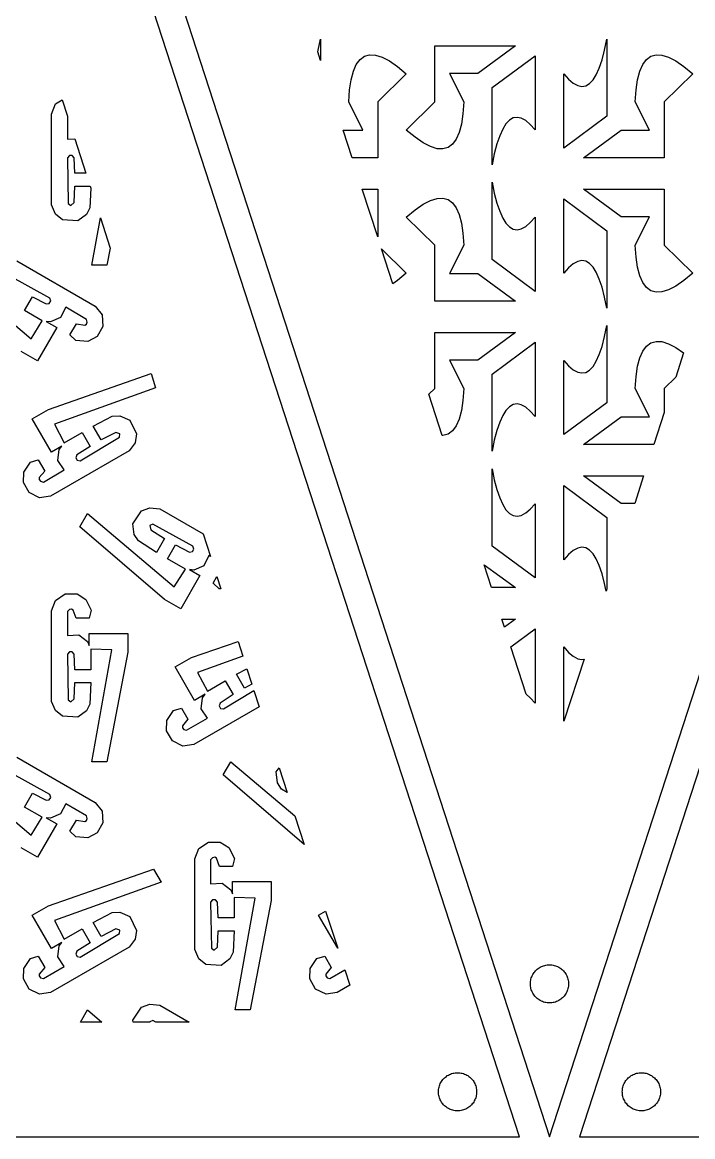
# Model space of a CAD drawing. Header units: metres. Extents: x 20 to 1108, y 20 to 251.
# Drawn here: x 430.6 to 500.8, y 20 to 136.7 of the extents above; entities that cross this region are included whole.
import ezdxf

# ---------------------------------------------------------------- set-up
doc = ezdxf.new("R2010")
doc.units = ezdxf.units.M

msp = doc.modelspace()

# ---------------------------------------------------------------- linework, layer by layer
for p, q in [((482.617, 20), (407.617, 250.826)), ((410.772, 250.826), (485.772, 20.0001)), ((485.772, 20.0001), (560.772, 250.826)), ((563.926, 250.826), (488.926, 20)), ((461.549, 133.753), (461.788, 134.904)), ((461.788, 134.904), (461.788, 132.646)), ((473.758, 128.337), (473.758, 134.177)), ((473.758, 134.177), (482.197, 134.177)), ((482.197, 134.177), (478.272, 131.301)), ((491.549, 133.753), (491.788, 134.904)), ((491.788, 134.904), (491.788, 126.835)), ((461.496, 133.548), (461.549, 133.753)), ((461.788, 132.646), (461.496, 133.548)), ((465.931, 132.763), (466.394, 133.101)), ((466.394, 133.101), (466.933, 133.255)), ((466.933, 133.255), (467.548, 133.226)), ((467.548, 133.226), (468.239, 133.013)), ((468.239, 133.013), (469.007, 132.616)), ((479.755, 129.818), (484.266, 133.161)), ((484.266, 133.161), (484.266, 125.387)), ((491.28, 132.733), (491.549, 133.753)), ((495.931, 132.763), (496.394, 133.101)), ((496.394, 133.101), (496.933, 133.255)), ((496.933, 133.255), (497.548, 133.226)), ((497.548, 133.226), (498.239, 133.013)), ((498.239, 133.013), (499.007, 132.616)), ((465.233, 131.535), (465.544, 132.241)), ((465.544, 132.241), (465.931, 132.763)), ((469.007, 132.616), (469.85, 132.035)), ((469.85, 132.035), (470.767, 131.274)), ((490.669, 131.168), (490.987, 131.87)), ((490.987, 131.87), (491.28, 132.733)), ((495.233, 131.535), (495.544, 132.241)), ((495.544, 132.241), (495.931, 132.763)), ((499.007, 132.616), (499.85, 132.035)), ((499.85, 132.035), (500.767, 131.274)), ((464.997, 130.646), (465.233, 131.535)), ((470.767, 131.274), (467.786, 128.316)), ((478.272, 131.301), (475.307, 131.301)), ((475.307, 131.301), (476.789, 128.338)), ((487.278, 131.266), (487.78, 130.702)), ((487.278, 123.491), (487.278, 131.266)), ((487.78, 130.702), (488.263, 130.29)), ((490.329, 130.624), (490.669, 131.168)), ((494.997, 130.646), (495.233, 131.535)), ((500.767, 131.274), (497.786, 128.316)), ((464.754, 128.315), (464.838, 129.571)), ((464.838, 129.571), (464.997, 130.646)), ((479.755, 121.748), (479.755, 129.818)), ((488.263, 130.29), (488.724, 130.038)), ((488.724, 130.038), (489.162, 129.946)), ((489.162, 129.946), (489.574, 130.012)), ((489.574, 130.012), (489.963, 130.239)), ((489.963, 130.239), (490.329, 130.624)), ((494.754, 128.315), (494.838, 129.571)), ((494.838, 129.571), (494.997, 130.646)), ((434.055, 128.109), (434.728, 128.557)), ((434.728, 128.557), (435.285, 126.84)), ((470.777, 125.379), (473.758, 128.337)), ((476.789, 128.338), (476.705, 127.081)), ((433.622, 127.027), (434.055, 128.109)), ((466.237, 125.352), (464.754, 128.315)), ((467.786, 128.316), (467.786, 122.476)), ((496.237, 125.352), (494.754, 128.315)), ((497.786, 128.316), (497.786, 122.476)), ((433.622, 117.534), (433.622, 127.027)), ((435.285, 126.84), (435.285, 124.417)), ((476.546, 126.007), (476.311, 125.118)), ((476.705, 127.081), (476.546, 126.007)), ((481.215, 126.028), (480.874, 125.484)), ((481.58, 126.413), (481.215, 126.028)), ((481.97, 126.641), (481.58, 126.413)), ((482.382, 126.706), (481.97, 126.641)), ((482.82, 126.614), (482.382, 126.706)), ((483.281, 126.362), (482.82, 126.614)), ((483.764, 125.95), (483.281, 126.362)), ((491.788, 126.835), (487.278, 123.491)), ((465.093, 122.476), (464.159, 125.352)), ((464.159, 125.352), (466.237, 125.352)), ((471.694, 124.617), (470.777, 125.379)), ((476.311, 125.118), (475.999, 124.411)), ((480.874, 125.484), (480.557, 124.782)), ((484.266, 125.387), (483.764, 125.95)), ((489.347, 122.476), (493.272, 125.352)), ((493.272, 125.352), (496.237, 125.352)), ((435.285, 124.417), (436.058, 124.462)), ((436.058, 124.462), (437.233, 120.846)), ((472.537, 124.036), (471.694, 124.617)), ((473.305, 123.64), (472.537, 124.036)), ((475.613, 123.891), (475.15, 123.552)), ((475.999, 124.411), (475.613, 123.891)), ((480.264, 123.92), (479.995, 122.9)), ((480.557, 124.782), (480.264, 123.92)), ((435.493, 122.727), (435.288, 122.481)), ((435.787, 122.727), (435.493, 122.727)), ((435.994, 122.478), (435.787, 122.727)), ((473.996, 123.427), (473.305, 123.64)), ((474.611, 123.398), (473.996, 123.427)), ((475.15, 123.552), (474.611, 123.398)), ((479.995, 122.9), (479.755, 121.748)), ((435.288, 122.481), (435.37, 117.679)), ((436.07, 120.846), (435.994, 122.478)), ((467.786, 122.476), (465.093, 122.476)), ((497.786, 122.476), (489.347, 122.476)), ((437.233, 120.846), (436.07, 120.846)), ((435.994, 117.785), (436.07, 119.491)), ((436.07, 119.491), (437.673, 119.491)), ((437.74, 119.286), (437.652, 117.247)), ((437.673, 119.491), (437.74, 119.286)), ((466.164, 119.177), (467.786, 119.177)), ((467.786, 114.189), (466.164, 119.177)), ((467.786, 119.177), (467.786, 114.189)), ((479.755, 111.835), (479.755, 119.904)), ((479.755, 119.904), (479.995, 118.753)), ((493.272, 116.301), (489.347, 119.177)), ((489.347, 119.177), (497.786, 119.177)), ((497.786, 119.177), (497.786, 113.337)), ((472.537, 117.616), (473.305, 118.013)), ((473.305, 118.013), (473.996, 118.226)), ((473.996, 118.226), (474.611, 118.255)), ((474.611, 118.255), (475.15, 118.101)), ((475.15, 118.101), (475.613, 117.762)), ((479.995, 118.753), (480.264, 117.734)), ((487.278, 110.387), (487.278, 118.161)), ((487.278, 118.161), (491.788, 114.818)), ((434.053, 116.565), (433.622, 117.534)), ((435.37, 117.679), (435.654, 117.477)), ((435.654, 117.477), (435.994, 117.785)), ((437.652, 117.247), (437.303, 116.549)), ((470.777, 116.274), (471.694, 117.035)), ((471.694, 117.035), (472.537, 117.616)), ((475.613, 117.762), (475.999, 117.241)), ((475.999, 117.241), (476.311, 116.534)), ((480.264, 117.734), (480.557, 116.871)), ((480.557, 116.871), (480.874, 116.168)), ((434.767, 115.972), (434.053, 116.565)), ((436.388, 115.863), (434.767, 115.972)), ((437.303, 116.549), (436.388, 115.863)), ((437.842, 111.216), (438.742, 116.202)), ((438.742, 116.202), (439.774, 113.027)), ((473.758, 113.316), (470.777, 116.274)), ((476.311, 116.534), (476.546, 115.646)), ((476.546, 115.646), (476.705, 114.571)), ((480.874, 116.168), (481.215, 115.624)), ((481.215, 115.624), (481.58, 115.239)), ((483.281, 115.29), (483.764, 115.701)), ((483.764, 115.701), (484.266, 116.266)), ((484.266, 116.266), (484.266, 108.491)), ((496.237, 116.301), (493.272, 116.301)), ((494.754, 113.338), (496.237, 116.301)), ((476.705, 114.571), (476.789, 113.315)), ((481.58, 115.239), (481.97, 115.012)), ((481.97, 115.012), (482.382, 114.946)), ((482.382, 114.946), (482.82, 115.038)), ((482.82, 115.038), (483.281, 115.29)), ((491.788, 114.818), (491.788, 106.748)), ((473.758, 107.476), (473.758, 113.316)), ((476.789, 113.315), (475.307, 110.352)), ((494.838, 112.081), (494.754, 113.338)), ((497.786, 113.337), (500.767, 110.379)), ((439.774, 113.027), (439.428, 111.216)), ((468.194, 112.934), (470.767, 110.379)), ((469.377, 109.291), (468.194, 112.934)), ((494.997, 111.007), (494.838, 112.081)), ((422.398, 111.207), (431.479, 103.524)), ((429.98, 111.702), (438.201, 106.956)), ((439.428, 111.216), (437.842, 111.216)), ((484.266, 108.491), (479.755, 111.835)), ((487.78, 110.951), (487.278, 110.387)), ((488.263, 111.362), (487.78, 110.951)), ((488.724, 111.614), (488.263, 111.362)), ((489.162, 111.706), (488.724, 111.614)), ((489.574, 111.641), (489.162, 111.706)), ((489.963, 111.413), (489.574, 111.641)), ((490.329, 111.028), (489.963, 111.413)), ((490.669, 110.484), (490.329, 111.028)), ((495.233, 110.118), (494.997, 111.007)), ((433.431, 107.786), (429.232, 110.116)), ((470.767, 110.379), (469.85, 109.617)), ((475.307, 110.352), (478.272, 110.352)), ((478.272, 110.352), (482.197, 107.476)), ((490.987, 109.781), (490.669, 110.484)), ((491.28, 108.919), (490.987, 109.781)), ((495.544, 109.411), (495.233, 110.118)), ((500.767, 110.379), (499.85, 109.617)), ((469.85, 109.617), (469.377, 109.291)), ((491.549, 107.9), (491.28, 108.919)), ((495.931, 108.891), (495.544, 109.411)), ((496.394, 108.552), (495.931, 108.891)), ((496.933, 108.398), (496.394, 108.552)), ((498.239, 108.64), (497.548, 108.427)), ((499.007, 109.036), (498.239, 108.64)), ((499.85, 109.617), (499.007, 109.036)), ((430.784, 106.473), (431.624, 107.927)), ((431.624, 107.927), (433.075, 107.176)), ((433.394, 107.23), (433.541, 107.485)), ((433.541, 107.485), (433.431, 107.786)), ((482.197, 107.476), (473.758, 107.476)), ((491.788, 106.748), (491.549, 107.9)), ((497.548, 108.427), (496.933, 108.398)), ((432.642, 105.404), (430.784, 106.473)), ((433.075, 107.176), (433.394, 107.23)), ((435.108, 106.82), (434.574, 105.754)), ((437.291, 105.561), (435.108, 106.82)), ((438.201, 106.956), (438.92, 106.04)), ((431.479, 103.524), (432.655, 105.402)), ((432.655, 105.402), (432.642, 105.404)), ((433.512, 105.3), (433.068, 105.353)), ((433.068, 105.353), (434.168, 104.718)), ((434.574, 105.754), (433.512, 105.3)), ((435.552, 103.937), (436.224, 105.102)), ((436.224, 105.102), (437.112, 104.953)), ((437.112, 104.953), (437.287, 105.051)), ((437.287, 105.051), (437.369, 105.271)), ((437.369, 105.271), (437.291, 105.561)), ((438.92, 106.04), (438.999, 104.824)), ((434.168, 104.718), (432.151, 101.223)), ((436.173, 103.336), (435.552, 103.937)), ((438.999, 104.824), (438.387, 103.765)), ((473.758, 98.337), (473.758, 104.177)), ((473.758, 104.177), (482.197, 104.177)), ((482.197, 104.177), (478.272, 101.301)), ((491.549, 103.753), (491.788, 104.904)), ((491.788, 104.904), (491.788, 96.8351)), ((437.437, 103.259), (436.173, 103.336)), ((438.387, 103.765), (437.437, 103.259)), ((479.755, 99.8175), (484.266, 103.161)), ((484.266, 103.161), (484.266, 95.3868)), ((490.987, 101.87), (491.28, 102.733)), ((491.28, 102.733), (491.549, 103.753)), ((495.544, 102.241), (495.931, 102.763)), ((495.931, 102.763), (496.394, 103.101)), ((496.394, 103.101), (496.933, 103.255)), ((496.933, 103.255), (497.548, 103.226)), ((497.548, 103.226), (498.239, 103.013)), ((498.239, 103.013), (499.007, 102.616)), ((432.151, 101.223), (430.444, 102.209)), ((490.669, 101.168), (490.987, 101.87)), ((494.997, 100.646), (495.233, 101.535)), ((495.233, 101.535), (495.544, 102.241)), ((499.817, 102.059), (498.988, 99.507)), ((499.007, 102.616), (499.817, 102.059)), ((478.272, 101.301), (475.307, 101.301)), ((475.307, 101.301), (476.789, 98.338)), ((487.278, 101.266), (487.78, 100.702)), ((487.278, 93.4913), (487.278, 101.266)), ((487.78, 100.702), (488.263, 100.29)), ((489.963, 100.239), (490.329, 100.624)), ((490.329, 100.624), (490.669, 101.168)), ((494.838, 99.5714), (494.997, 100.646)), ((433.297, 96.1367), (444.044, 99.8828)), ((444.044, 99.8828), (444.528, 98.3955)), ((479.755, 91.7482), (479.755, 99.8175)), ((488.263, 100.29), (488.724, 100.038)), ((488.724, 100.038), (489.162, 99.9464)), ((489.162, 99.9464), (489.574, 100.012)), ((489.574, 100.012), (489.963, 100.239)), ((494.754, 98.3146), (494.838, 99.5714)), ((498.988, 99.507), (497.786, 98.3156)), ((444.528, 98.3955), (433.919, 94.583)), ((473.136, 97.7208), (473.758, 98.337)), ((476.789, 98.338), (476.705, 97.0812)), ((496.237, 95.3517), (494.754, 98.3146)), ((497.786, 98.3156), (497.786, 95.8087)), ((474.54, 93.4015), (473.136, 97.7208)), ((476.705, 97.0812), (476.546, 96.007)), ((491.788, 96.8351), (487.278, 93.4913)), ((431.589, 95.1514), (433.297, 96.1367)), ((476.546, 96.007), (476.311, 95.1183)), ((481.215, 96.0284), (480.874, 95.4845)), ((481.58, 96.4132), (481.215, 96.0284)), ((481.97, 96.6407), (481.58, 96.4132)), ((482.382, 96.7062), (481.97, 96.6407)), ((482.82, 96.6144), (482.382, 96.7062)), ((483.281, 96.3624), (482.82, 96.6144)), ((483.764, 95.9503), (483.281, 96.3624)), ((484.266, 95.3868), (483.764, 95.9503)), ((497.786, 95.8087), (496.704, 92.4757)), ((433.607, 91.6572), (431.589, 95.1514)), ((433.919, 94.583), (434.957, 92.626)), ((437.992, 94.3867), (439.984, 95.4248)), ((439.984, 95.4248), (440.764, 95.4717)), ((440.764, 95.4717), (441.815, 95.0225)), ((441.815, 95.0225), (442.533, 93.5645)), ((476.311, 95.1183), (475.999, 94.4113)), ((480.557, 94.7823), (480.264, 93.92)), ((480.874, 95.4845), (480.557, 94.7823)), ((489.347, 92.4757), (493.272, 95.3517)), ((493.272, 95.3517), (496.237, 95.3517)), ((434.964, 92.6357), (436.82, 93.71)), ((436.82, 93.71), (437.659, 92.2559)), ((438.832, 92.9336), (437.992, 94.3867)), ((440.346, 93.7217), (438.832, 92.9336)), ((440.784, 93.5811), (440.346, 93.7217)), ((440.751, 93.2334), (440.784, 93.5811)), ((442.533, 93.5645), (442.374, 92.6494)), ((474.611, 93.3976), (474.54, 93.4015)), ((475.15, 93.5519), (474.611, 93.3976)), ((475.613, 93.8907), (475.15, 93.5519)), ((475.999, 94.4113), (475.613, 93.8907)), ((480.264, 93.92), (479.995, 92.8995)), ((434.707, 92.293), (433.607, 91.6572)), ((434.44, 91.9365), (434.707, 92.293)), ((434.957, 92.626), (434.964, 92.6357)), ((437.659, 92.2559), (436.283, 91.375)), ((436.633, 90.7617), (440.751, 93.2334)), ((442.374, 92.6494), (441.75, 91.792)), ((479.995, 92.8995), (479.755, 91.7482)), ((496.704, 92.4757), (489.347, 92.4757)), ((441.75, 91.792), (433.53, 87.0459)), ((434.302, 90.7881), (434.44, 91.9365)), ((436.283, 91.375), (436.17, 91.0713)), ((436.17, 91.0713), (436.318, 90.8164)), ((430.71, 89.5566), (431.408, 90.6133)), ((431.408, 90.6133), (432.239, 90.8506)), ((432.239, 90.8506), (432.911, 89.6846)), ((434.958, 89.792), (434.302, 90.7881)), ((436.318, 90.8164), (436.633, 90.7617)), ((479.755, 81.8351), (479.755, 89.9044)), ((479.755, 89.9044), (479.995, 88.7531)), ((430.672, 88.4795), (430.71, 89.5566)), ((432.339, 88.9893), (432.336, 88.79)), ((432.336, 88.79), (432.485, 88.6094)), ((432.911, 89.6846), (432.339, 88.9893)), ((432.776, 88.5312), (434.958, 89.792)), ((479.995, 88.7531), (480.264, 87.7335)), ((493.272, 86.3009), (489.347, 89.1769)), ((489.347, 89.1769), (495.631, 89.1769)), ((495.631, 89.1769), (494.697, 86.3009)), ((431.284, 87.4199), (430.672, 88.4795)), ((432.485, 88.6094), (432.776, 88.5312)), ((480.264, 87.7335), (480.557, 86.8712)), ((487.278, 80.3868), (487.278, 88.1613)), ((487.278, 88.1613), (491.788, 84.8175)), ((432.377, 86.8799), (431.284, 87.4199)), ((433.53, 87.0459), (432.377, 86.8799)), ((480.557, 86.8712), (480.874, 86.1681)), ((436.605, 83.8535), (437.398, 85.2266)), ((437.398, 85.2266), (446.479, 77.5439)), ((442.15, 84.1631), (443.054, 85.5127)), ((443.054, 85.5127), (443.925, 85.832)), ((443.925, 85.832), (444.98, 85.7207)), ((444.98, 85.7207), (449.492, 83.1152)), ((480.874, 86.1681), (481.215, 85.6241)), ((481.215, 85.6241), (481.58, 85.2394)), ((481.58, 85.2394), (481.97, 85.0118)), ((482.82, 85.0382), (483.281, 85.2902)), ((483.281, 85.2902), (483.764, 85.7013)), ((483.764, 85.7013), (484.266, 86.2657)), ((484.266, 86.2657), (484.266, 78.4913)), ((494.697, 86.3009), (493.272, 86.3009)), ((442.286, 83.0264), (442.15, 84.1631)), ((444.232, 84.1357), (443.913, 83.9912)), ((448.431, 81.8057), (444.232, 84.1357)), ((481.97, 85.0118), (482.382, 84.9464)), ((482.382, 84.9464), (482.82, 85.0382)), ((491.788, 84.8175), (491.788, 77.3507)), ((445.444, 76.2275), (436.605, 83.8535)), ((442.716, 82.376), (442.286, 83.0264)), ((443.913, 83.9912), (444.011, 83.541)), ((444.011, 83.541), (445.451, 82.623)), ((449.492, 83.1152), (450.261, 80.751)), ((444.612, 81.1699), (442.716, 82.376)), ((445.451, 82.623), (444.612, 81.1699)), ((445.784, 80.4922), (446.624, 81.9463)), ((446.624, 81.9463), (448.075, 81.1943)), ((448.541, 81.5049), (448.431, 81.8057)), ((484.266, 78.4913), (479.755, 81.8351)), ((489.162, 81.7062), (488.724, 81.6144)), ((489.574, 81.6407), (489.162, 81.7062)), ((448.075, 81.1943), (448.394, 81.25)), ((448.394, 81.25), (448.541, 81.5049)), ((450.108, 80.8389), (449.574, 79.7725)), ((450.261, 80.751), (450.108, 80.8389)), ((487.78, 80.9513), (487.278, 80.3868)), ((488.263, 81.3624), (487.78, 80.9513)), ((488.724, 81.6144), (488.263, 81.3624)), ((489.963, 81.4132), (489.574, 81.6407)), ((490.329, 81.0284), (489.963, 81.4132)), ((490.669, 80.4845), (490.329, 81.0284)), ((447.642, 79.4238), (445.784, 80.4922)), ((446.479, 77.5439), (447.655, 79.4219)), ((447.655, 79.4219), (447.642, 79.4238)), ((448.512, 79.3193), (448.068, 79.3721)), ((448.068, 79.3721), (449.168, 78.7363)), ((449.574, 79.7725), (448.512, 79.3193)), ((479.714, 77.4757), (478.939, 79.8615)), ((478.939, 79.8615), (482.197, 77.4757)), ((490.987, 79.7814), (490.669, 80.4845)), ((491.28, 78.9191), (490.987, 79.7814)), ((449.168, 78.7363), (447.151, 75.2422)), ((450.552, 77.9551), (450.947, 78.6396)), ((450.947, 78.6396), (451.368, 77.3428)), ((491.549, 77.8995), (491.28, 78.9191)), ((451.173, 77.3545), (450.552, 77.9551)), ((451.368, 77.3428), (451.173, 77.3545)), ((482.197, 77.4757), (479.714, 77.4757)), ((491.712, 77.1154), (491.549, 77.8995)), ((491.788, 77.3507), (491.712, 77.1154)), ((433.622, 75.0654), (434.055, 76.1475)), ((434.055, 76.1475), (435.069, 76.8232)), ((435.069, 76.8232), (436.293, 76.8232)), ((436.293, 76.8232), (437.206, 76.252)), ((437.206, 76.252), (437.772, 75.1191)), ((447.151, 75.2422), (445.444, 76.2275)), ((433.622, 65.5723), (433.622, 75.0654)), ((435.498, 75.1885), (435.285, 74.9756)), ((435.285, 74.9756), (435.285, 72.4551)), ((435.729, 75.2275), (435.498, 75.1885)), ((435.901, 75.124), (435.729, 75.2275)), ((436.216, 74.2812), (435.901, 75.124)), ((437.772, 75.1191), (437.563, 74.2812)), ((437.563, 74.2812), (436.216, 74.2812)), ((480.787, 74.1769), (482.197, 74.1769)), ((481.057, 73.3419), (480.787, 74.1769)), ((482.197, 74.1769), (481.057, 73.3419)), ((435.285, 72.4551), (436.478, 72.5254)), ((436.478, 72.5254), (437.402, 71.832)), ((437.577, 71.4219), (437.577, 72.6924)), ((437.577, 72.6924), (441.613, 72.6924)), ((441.613, 72.6924), (441.613, 70.7207)), ((481.728, 71.2804), (484.266, 73.1613)), ((484.266, 73.1613), (484.266, 65.3868)), ((437.402, 71.832), (437.577, 71.4219)), ((448.297, 70.1562), (453.154, 71.8486)), ((453.154, 71.8486), (453.656, 70.3037)), ((483.343, 66.3097), (481.728, 71.2804)), ((487.278, 71.2657), (487.78, 70.7023)), ((487.278, 63.4913), (487.278, 71.2657)), ((435.493, 70.7656), (435.288, 70.5195)), ((435.288, 70.5195), (435.37, 65.7178)), ((435.787, 70.7656), (435.493, 70.7656)), ((435.994, 70.5166), (435.787, 70.7656)), ((436.07, 68.8848), (435.994, 70.5166)), ((439.954, 70.959), (437.742, 71.0381)), ((437.742, 71.0381), (437.745, 71.0283)), ((437.745, 71.0283), (437.749, 68.8848)), ((437.842, 59.2539), (439.954, 70.959)), ((441.613, 70.7207), (439.428, 59.2539)), ((446.589, 69.1709), (448.297, 70.1562)), ((453.656, 70.3037), (448.919, 68.6016)), ((487.78, 70.7023), (488.263, 70.2902)), ((488.263, 70.2902), (488.724, 70.0382)), ((488.724, 70.0382), (489.162, 69.9464)), ((437.749, 68.8848), (436.07, 68.8848)), ((448.607, 65.6768), (446.589, 69.1709)), ((452.992, 68.4062), (454.086, 68.9766)), ((454.086, 68.9766), (454.613, 67.3584)), ((489.395, 69.9835), (487.288, 63.4982)), ((489.162, 69.9464), (489.395, 69.9835)), ((448.919, 68.6016), (449.957, 66.6455)), ((449.964, 66.6543), (451.82, 67.7295)), ((451.82, 67.7295), (452.659, 66.2754)), ((453.832, 66.9521), (452.992, 68.4062)), ((435.994, 65.8232), (436.07, 67.5303)), ((436.07, 67.5303), (437.749, 67.5303)), ((437.749, 67.5303), (437.652, 65.2852)), ((449.957, 66.6455), (449.964, 66.6543)), ((451.633, 64.7812), (454.826, 66.6982)), ((454.613, 67.3584), (453.832, 66.9521)), ((454.826, 66.6982), (455.373, 65.0166)), ((434.053, 64.6045), (433.622, 65.5723)), ((435.37, 65.7178), (435.654, 65.5146)), ((435.654, 65.5146), (435.994, 65.8232)), ((449.707, 66.3115), (448.607, 65.6768)), ((449.302, 64.8066), (449.44, 65.9551)), ((449.44, 65.9551), (449.707, 66.3115)), ((451.283, 65.3945), (451.17, 65.0898)), ((452.659, 66.2754), (451.283, 65.3945)), ((483.764, 65.9503), (483.343, 66.3097)), ((484.266, 65.3868), (483.764, 65.9503)), ((434.767, 64.0098), (434.053, 64.6045)), ((437.303, 64.5869), (436.388, 63.9014)), ((437.652, 65.2852), (437.303, 64.5869)), ((445.71, 63.5762), (446.408, 64.6328)), ((446.408, 64.6328), (447.239, 64.8701)), ((447.239, 64.8701), (447.911, 63.7041)), ((455.373, 65.0166), (448.53, 61.0654)), ((449.958, 63.8105), (449.302, 64.8066)), ((451.17, 65.0898), (451.318, 64.835)), ((451.318, 64.835), (451.633, 64.7812)), ((436.388, 63.9014), (434.767, 64.0098)), ((445.672, 62.499), (445.71, 63.5762)), ((447.339, 63.0088), (447.336, 62.8096)), ((447.911, 63.7041), (447.339, 63.0088)), ((447.776, 62.5508), (449.958, 63.8105)), ((487.288, 63.4982), (487.278, 63.4913)), ((446.284, 61.4395), (445.672, 62.499)), ((447.336, 62.8096), (447.485, 62.6289)), ((447.485, 62.6289), (447.776, 62.5508)), ((447.377, 60.8994), (446.284, 61.4395)), ((448.53, 61.0654), (447.377, 60.8994)), ((429.98, 59.7402), (438.201, 54.9941)), ((422.398, 59.2451), (431.479, 51.5635)), ((439.428, 59.2539), (437.842, 59.2539)), ((451.605, 57.8721), (452.398, 59.2451)), ((452.398, 59.2451), (459.087, 53.5859)), ((457.15, 58.1816), (457.449, 58.6279)), ((457.449, 58.6279), (458.293, 56.0283)), ((433.431, 55.8242), (429.232, 58.1553)), ((460.067, 50.5723), (451.605, 57.8721)), ((457.286, 57.0449), (457.15, 58.1816)), ((457.716, 56.3955), (457.286, 57.0449)), ((458.293, 56.0283), (457.716, 56.3955)), ((430.784, 54.5107), (431.624, 55.9648)), ((431.624, 55.9648), (433.075, 55.2139)), ((433.075, 55.2139), (433.394, 55.2686)), ((433.394, 55.2686), (433.541, 55.5244)), ((433.541, 55.5244), (433.431, 55.8242)), ((435.108, 54.8584), (434.574, 53.792)), ((437.291, 53.5986), (435.108, 54.8584)), ((438.201, 54.9941), (438.92, 54.0781)), ((432.642, 53.4424), (430.784, 54.5107)), ((434.574, 53.792), (433.512, 53.3379)), ((438.92, 54.0781), (438.999, 52.8623)), ((431.479, 51.5635), (432.655, 53.4404)), ((434.168, 52.7559), (432.151, 49.2617)), ((432.655, 53.4404), (432.642, 53.4424)), ((433.512, 53.3379), (433.068, 53.3906)), ((433.068, 53.3906), (434.168, 52.7559)), ((435.552, 51.9746), (436.224, 53.1396)), ((436.224, 53.1396), (437.112, 52.9912)), ((437.112, 52.9912), (437.287, 53.0889)), ((437.287, 53.0889), (437.369, 53.3086)), ((437.369, 53.3086), (437.291, 53.5986)), ((438.999, 52.8623), (438.387, 51.8027)), ((459.087, 53.5859), (460.067, 50.5723)), ((436.173, 51.374), (435.552, 51.9746)), ((437.437, 51.2979), (436.173, 51.374)), ((438.387, 51.8027), (437.437, 51.2979)), ((432.151, 49.2617), (430.444, 50.2471)), ((448.622, 49.085), (449.055, 50.166)), ((449.055, 50.166), (450.069, 50.8418)), ((450.069, 50.8418), (451.293, 50.8418)), ((451.293, 50.8418), (452.206, 50.2715)), ((452.206, 50.2715), (452.772, 49.1387)), ((448.622, 39.5918), (448.622, 49.085)), ((450.498, 49.207), (450.285, 48.9951)), ((450.729, 49.2461), (450.498, 49.207)), ((450.901, 49.1436), (450.729, 49.2461)), ((451.216, 48.2998), (450.901, 49.1436)), ((452.772, 49.1387), (452.563, 48.2998)), ((433.297, 44.1758), (444.32, 48.0176)), ((444.32, 48.0176), (445.113, 46.6445)), ((450.285, 48.9951), (450.285, 46.4746)), ((452.563, 48.2998), (451.216, 48.2998)), ((452.577, 45.4414), (452.577, 46.7119)), ((452.577, 46.7119), (456.613, 46.7119)), ((456.613, 46.7119), (456.613, 44.7402)), ((445.113, 46.6445), (433.919, 42.6211)), ((450.285, 46.4746), (451.478, 46.5449)), ((451.478, 46.5449), (452.402, 45.8516)), ((452.402, 45.8516), (452.577, 45.4414)), ((450.493, 44.7852), (450.288, 44.5391)), ((450.288, 44.5391), (450.37, 39.7363)), ((450.787, 44.7852), (450.493, 44.7852)), ((450.994, 44.5352), (450.787, 44.7852)), ((451.07, 42.9033), (450.994, 44.5352)), ((454.954, 44.9785), (452.742, 45.0576)), ((452.742, 45.0576), (452.745, 45.0469)), ((452.745, 45.0469), (452.749, 42.9033)), ((452.842, 33.2734), (454.954, 44.9785)), ((456.613, 44.7402), (454.428, 33.2734)), ((431.589, 43.1904), (433.297, 44.1758)), ((433.607, 39.6953), (431.589, 43.1904)), ((437.992, 42.4248), (439.984, 43.4629)), ((439.984, 43.4629), (440.764, 43.5098)), ((440.764, 43.5098), (441.815, 43.0605)), ((461.589, 43.1904), (462.326, 43.6152)), ((463.592, 39.7217), (461.589, 43.1904)), ((462.326, 43.6152), (463.592, 39.7217)), ((433.919, 42.6211), (434.957, 40.6641)), ((438.832, 40.9717), (437.992, 42.4248)), ((441.815, 43.0605), (442.533, 41.6025)), ((452.749, 42.9033), (451.07, 42.9033)), ((434.964, 40.6738), (436.82, 41.748)), ((436.633, 38.7998), (440.751, 41.2725)), ((436.82, 41.748), (437.659, 40.2949)), ((440.346, 41.7598), (438.832, 40.9717)), ((440.784, 41.6191), (440.346, 41.7598)), ((440.751, 41.2725), (440.784, 41.6191)), ((442.533, 41.6025), (442.374, 40.6875)), ((450.994, 39.8428), (451.07, 41.5488)), ((451.07, 41.5488), (452.749, 41.5488)), ((452.749, 41.5488), (452.652, 39.3037)), ((441.75, 39.8301), (433.53, 35.084)), ((434.707, 40.3311), (433.607, 39.6953)), ((434.302, 38.8262), (434.44, 39.9746)), ((434.44, 39.9746), (434.707, 40.3311)), ((434.957, 40.6641), (434.964, 40.6738)), ((437.659, 40.2949), (436.283, 39.4131)), ((442.374, 40.6875), (441.75, 39.8301)), ((450.37, 39.7363), (450.654, 39.5342)), ((450.654, 39.5342), (450.994, 39.8428)), ((430.71, 37.5947), (431.408, 38.6514)), ((431.408, 38.6514), (432.239, 38.8896)), ((432.239, 38.8896), (432.911, 37.7227)), ((434.958, 37.8301), (434.302, 38.8262)), ((436.283, 39.4131), (436.17, 39.1094)), ((436.17, 39.1094), (436.318, 38.8545)), ((436.318, 38.8545), (436.633, 38.7998)), ((449.053, 38.623), (448.622, 39.5918)), ((449.767, 38.0283), (449.053, 38.623)), ((452.303, 38.6064), (451.388, 37.9209)), ((452.652, 39.3037), (452.303, 38.6064)), ((460.71, 37.5947), (461.408, 38.6514)), ((461.408, 38.6514), (462.239, 38.8896)), ((462.239, 38.8896), (462.911, 37.7227)), ((430.672, 36.5186), (430.71, 37.5947)), ((432.911, 37.7227), (432.339, 37.0273)), ((432.776, 36.5693), (434.958, 37.8301)), ((451.388, 37.9209), (449.767, 38.0283)), ((460.672, 36.5186), (460.71, 37.5947)), ((462.911, 37.7227), (462.339, 37.0273)), ((462.776, 36.5693), (464.326, 37.4648)), ((464.326, 37.4648), (464.851, 35.8477)), ((484.231, 37.2755), (484.314, 37.3693)), ((484.314, 37.3693), (484.403, 37.4581)), ((484.403, 37.4581), (484.497, 37.5411)), ((484.497, 37.5411), (484.596, 37.6183)), ((484.596, 37.6183), (484.701, 37.6886)), ((484.701, 37.6886), (484.808, 37.7521)), ((484.808, 37.7521), (484.92, 37.8097)), ((484.92, 37.8097), (485.036, 37.8595)), ((485.036, 37.8595), (485.154, 37.9025)), ((485.154, 37.9025), (485.275, 37.9376)), ((485.275, 37.9376), (485.397, 37.964)), ((485.397, 37.964), (485.521, 37.9845)), ((485.521, 37.9845), (485.646, 37.9962)), ((485.646, 37.9962), (485.772, 38.0001)), ((485.772, 38.0001), (485.898, 37.9962)), ((485.898, 37.9962), (486.023, 37.9845)), ((486.023, 37.9845), (486.147, 37.964)), ((486.147, 37.964), (486.269, 37.9376)), ((486.269, 37.9376), (486.39, 37.9025)), ((486.39, 37.9025), (486.508, 37.8595)), ((486.508, 37.8595), (486.623, 37.8097)), ((486.623, 37.8097), (486.736, 37.7521)), ((486.736, 37.7521), (486.843, 37.6886)), ((486.843, 37.6886), (486.948, 37.6183)), ((486.948, 37.6183), (487.046, 37.5411)), ((487.046, 37.5411), (487.141, 37.4581)), ((487.141, 37.4581), (487.23, 37.3693)), ((487.23, 37.3693), (487.313, 37.2755)), ((431.284, 35.458), (430.672, 36.5186)), ((432.339, 37.0273), (432.336, 36.8281)), ((432.336, 36.8281), (432.485, 36.6475)), ((432.485, 36.6475), (432.776, 36.5693)), ((461.284, 35.458), (460.672, 36.5186)), ((462.339, 37.0273), (462.336, 36.8281)), ((462.336, 36.8281), (462.485, 36.6475)), ((462.485, 36.6475), (462.776, 36.5693)), ((483.776, 36.1251), (483.788, 36.2501)), ((483.788, 36.2501), (483.807, 36.3751)), ((483.807, 36.3751), (483.834, 36.4972)), ((483.834, 36.4972), (483.87, 36.6183)), ((483.87, 36.6183), (483.913, 36.7365)), ((483.913, 36.7365), (483.962, 36.8517)), ((483.962, 36.8517), (484.019, 36.963)), ((484.019, 36.963), (484.083, 37.0714)), ((484.083, 37.0714), (484.154, 37.1749)), ((484.154, 37.1749), (484.231, 37.2755)), ((487.313, 37.2755), (487.39, 37.1749)), ((487.39, 37.1749), (487.46, 37.0714)), ((487.46, 37.0714), (487.525, 36.963)), ((487.525, 36.963), (487.581, 36.8517)), ((487.581, 36.8517), (487.631, 36.7365)), ((487.631, 36.7365), (487.674, 36.6183)), ((487.674, 36.6183), (487.709, 36.4972)), ((487.709, 36.4972), (487.737, 36.3751)), ((487.737, 36.3751), (487.756, 36.2501)), ((487.756, 36.2501), (487.768, 36.1251)), ((432.377, 34.918), (431.284, 35.458)), ((433.53, 35.084), (432.377, 34.918)), ((462.377, 34.918), (461.284, 35.458)), ((463.53, 35.084), (462.377, 34.918)), ((464.851, 35.8477), (463.53, 35.084)), ((483.772, 36.0001), (483.776, 36.1251)), ((483.776, 35.8741), (483.772, 36.0001)), ((483.788, 35.7491), (483.776, 35.8741)), ((483.807, 35.6251), (483.788, 35.7491)), ((483.834, 35.5021), (483.807, 35.6251)), ((483.87, 35.382), (483.834, 35.5021)), ((483.913, 35.2648), (483.87, 35.382)), ((483.962, 35.1486), (483.913, 35.2648)), ((484.019, 35.0363), (483.962, 35.1486)), ((484.083, 34.9279), (484.019, 35.0363)), ((487.525, 35.0363), (487.46, 34.9279)), ((487.581, 35.1486), (487.525, 35.0363)), ((487.631, 35.2648), (487.581, 35.1486)), ((487.674, 35.382), (487.631, 35.2648)), ((487.709, 35.5021), (487.674, 35.382)), ((487.737, 35.6251), (487.709, 35.5021)), ((487.756, 35.7491), (487.737, 35.6251)), ((487.768, 35.8741), (487.756, 35.7491)), ((487.768, 36.1251), (487.772, 36.0001)), ((487.772, 36.0001), (487.768, 35.8741)), ((443.054, 33.5508), (443.925, 33.8711)), ((443.925, 33.8711), (444.98, 33.7588)), ((484.154, 34.8243), (484.083, 34.9279)), ((484.231, 34.7257), (484.154, 34.8243)), ((484.314, 34.631), (484.231, 34.7257)), ((484.403, 34.5421), (484.314, 34.631)), ((484.497, 34.4591), (484.403, 34.5421)), ((484.596, 34.382), (484.497, 34.4591)), ((484.701, 34.3116), (484.596, 34.382)), ((484.808, 34.2472), (484.701, 34.3116)), ((484.92, 34.1906), (484.808, 34.2472)), ((485.036, 34.1407), (484.92, 34.1906)), ((485.154, 34.0988), (485.036, 34.1407)), ((485.275, 34.0636), (485.154, 34.0988)), ((485.397, 34.0353), (485.275, 34.0636)), ((485.521, 34.0167), (485.397, 34.0353)), ((485.646, 34.004), (485.521, 34.0167)), ((485.772, 34.0001), (485.646, 34.004)), ((485.898, 34.004), (485.772, 34.0001)), ((486.023, 34.0167), (485.898, 34.004)), ((486.147, 34.0353), (486.023, 34.0167)), ((486.269, 34.0636), (486.147, 34.0353)), ((486.39, 34.0988), (486.269, 34.0636)), ((486.508, 34.1407), (486.39, 34.0988)), ((486.623, 34.1906), (486.508, 34.1407)), ((486.736, 34.2472), (486.623, 34.1906)), ((486.843, 34.3116), (486.736, 34.2472)), ((486.948, 34.382), (486.843, 34.3116)), ((487.046, 34.4591), (486.948, 34.382)), ((487.141, 34.5421), (487.046, 34.4591)), ((487.23, 34.631), (487.141, 34.5421)), ((487.313, 34.7257), (487.23, 34.631)), ((487.39, 34.8243), (487.313, 34.7257)), ((487.46, 34.9279), (487.39, 34.8243)), ((436.667, 32), (437.398, 33.2646)), ((437.398, 33.2646), (438.893, 32)), ((442.15, 32.2012), (443.054, 33.5508)), ((444.98, 33.7588), (448.027, 32)), ((454.428, 33.2734), (452.842, 33.2734)), ((438.893, 32), (436.667, 32)), ((442.174, 32), (442.15, 32.2012)), ((443.92, 32), (442.174, 32)), ((444.232, 32.1738), (443.913, 32.0293)), ((443.913, 32.0293), (443.92, 32)), ((444.544, 32), (444.232, 32.1738)), ((448.027, 32), (444.544, 32)), ((474.335, 25.5537), (474.393, 25.666)), ((474.393, 25.666), (474.456, 25.7744)), ((474.456, 25.7744), (474.528, 25.8779)), ((474.528, 25.8779), (474.604, 25.9775)), ((474.604, 25.9775), (474.688, 26.0713)), ((474.688, 26.0713), (474.777, 26.1602)), ((474.777, 26.1602), (474.87, 26.2432)), ((474.87, 26.2432), (474.97, 26.3203)), ((474.97, 26.3203), (475.074, 26.3906)), ((475.074, 26.3906), (475.182, 26.4551)), ((475.182, 26.4551), (475.294, 26.5117)), ((475.294, 26.5117), (475.409, 26.5615)), ((475.409, 26.5615), (475.528, 26.6045)), ((475.528, 26.6045), (475.648, 26.6396)), ((475.648, 26.6396), (475.771, 26.667)), ((475.771, 26.667), (475.895, 26.6865)), ((475.895, 26.6865), (476.02, 26.6982)), ((476.02, 26.6982), (476.146, 26.7021)), ((476.146, 26.7021), (476.271, 26.6982)), ((476.271, 26.6982), (476.396, 26.6865)), ((476.396, 26.6865), (476.52, 26.667)), ((476.52, 26.667), (476.643, 26.6396)), ((476.643, 26.6396), (476.763, 26.6045)), ((476.763, 26.6045), (476.881, 26.5615)), ((476.881, 26.5615), (476.997, 26.5117)), ((476.997, 26.5117), (477.109, 26.4551)), ((477.109, 26.4551), (477.217, 26.3906)), ((477.217, 26.3906), (477.321, 26.3203)), ((477.321, 26.3203), (477.42, 26.2432)), ((477.42, 26.2432), (477.515, 26.1602)), ((477.515, 26.1602), (477.603, 26.0713)), ((477.603, 26.0713), (477.687, 25.9775)), ((477.687, 25.9775), (477.763, 25.8779)), ((477.763, 25.8779), (477.834, 25.7744)), ((477.834, 25.7744), (477.898, 25.666)), ((477.898, 25.666), (477.955, 25.5537)), ((493.588, 25.5537), (493.646, 25.666)), ((493.646, 25.666), (493.709, 25.7744)), ((493.709, 25.7744), (493.781, 25.8779)), ((493.781, 25.8779), (493.857, 25.9775)), ((493.857, 25.9775), (493.941, 26.0713)), ((493.941, 26.0713), (494.029, 26.1602)), ((494.029, 26.1602), (494.124, 26.2432)), ((494.124, 26.2432), (494.223, 26.3203)), ((494.223, 26.3203), (494.327, 26.3906)), ((494.327, 26.3906), (494.435, 26.4551)), ((494.435, 26.4551), (494.546, 26.5117)), ((494.546, 26.5117), (494.663, 26.5615)), ((494.663, 26.5615), (494.781, 26.6045)), ((494.781, 26.6045), (494.901, 26.6396)), ((494.901, 26.6396), (495.024, 26.667)), ((495.024, 26.667), (495.148, 26.6865)), ((495.148, 26.6865), (495.273, 26.6982)), ((495.273, 26.6982), (495.398, 26.7021)), ((495.398, 26.7021), (495.524, 26.6982)), ((495.524, 26.6982), (495.649, 26.6865)), ((495.649, 26.6865), (495.773, 26.667)), ((495.773, 26.667), (495.896, 26.6396)), ((495.896, 26.6396), (496.016, 26.6045)), ((496.016, 26.6045), (496.134, 26.5615)), ((496.134, 26.5615), (496.25, 26.5117)), ((496.25, 26.5117), (496.362, 26.4551)), ((496.362, 26.4551), (496.47, 26.3906)), ((496.47, 26.3906), (496.574, 26.3203)), ((496.574, 26.3203), (496.673, 26.2432)), ((496.673, 26.2432), (496.767, 26.1602)), ((496.767, 26.1602), (496.856, 26.0713)), ((496.856, 26.0713), (496.94, 25.9775)), ((496.94, 25.9775), (497.016, 25.8779)), ((497.016, 25.8779), (497.087, 25.7744)), ((497.087, 25.7744), (497.151, 25.666)), ((497.151, 25.666), (497.209, 25.5537)), ((474.146, 24.7021), (474.15, 24.8281)), ((474.15, 24.5771), (474.146, 24.7021)), ((474.15, 24.8281), (474.161, 24.9531)), ((474.161, 24.4512), (474.15, 24.5771)), ((474.161, 24.9531), (474.181, 25.0771)), ((474.181, 25.0771), (474.208, 25.1992)), ((474.208, 25.1992), (474.243, 25.3203)), ((474.243, 25.3203), (474.285, 25.4385)), ((474.285, 25.4385), (474.335, 25.5537)), ((477.955, 25.5537), (478.005, 25.4385)), ((478.005, 25.4385), (478.047, 25.3203)), ((478.047, 25.3203), (478.082, 25.1992)), ((478.082, 25.1992), (478.11, 25.0771)), ((478.11, 25.0771), (478.129, 24.9531)), ((478.129, 24.9531), (478.141, 24.8281)), ((478.141, 24.5771), (478.129, 24.4512)), ((478.141, 24.8281), (478.146, 24.7021)), ((478.146, 24.7021), (478.141, 24.5771)), ((493.398, 24.7021), (493.403, 24.8281)), ((493.403, 24.5771), (493.398, 24.7021)), ((493.403, 24.8281), (493.415, 24.9531)), ((493.415, 24.4512), (493.403, 24.5771)), ((493.415, 24.9531), (493.434, 25.0771)), ((493.434, 25.0771), (493.461, 25.1992)), ((493.461, 25.1992), (493.497, 25.3203)), ((493.497, 25.3203), (493.539, 25.4385)), ((493.539, 25.4385), (493.588, 25.5537)), ((497.209, 25.5537), (497.258, 25.4385)), ((497.258, 25.4385), (497.3, 25.3203)), ((497.3, 25.3203), (497.335, 25.1992)), ((497.335, 25.1992), (497.363, 25.0771)), ((497.363, 25.0771), (497.382, 24.9531)), ((497.382, 24.9531), (497.394, 24.8281)), ((497.394, 24.5771), (497.382, 24.4512)), ((497.394, 24.8281), (497.398, 24.7021)), ((497.398, 24.7021), (497.394, 24.5771)), ((474.181, 24.3271), (474.161, 24.4512)), ((474.208, 24.2051), (474.181, 24.3271)), ((474.243, 24.084), (474.208, 24.2051)), ((474.285, 23.9658), (474.243, 24.084)), ((474.335, 23.8506), (474.285, 23.9658)), ((474.393, 23.7393), (474.335, 23.8506)), ((474.456, 23.6309), (474.393, 23.7393)), ((474.528, 23.5264), (474.456, 23.6309)), ((474.604, 23.4277), (474.528, 23.5264)), ((474.688, 23.333), (474.604, 23.4277)), ((474.777, 23.2441), (474.688, 23.333)), ((477.603, 23.333), (477.515, 23.2441)), ((477.687, 23.4277), (477.603, 23.333)), ((477.763, 23.5264), (477.687, 23.4277)), ((477.834, 23.6309), (477.763, 23.5264)), ((477.898, 23.7393), (477.834, 23.6309)), ((477.955, 23.8506), (477.898, 23.7393)), ((478.005, 23.9658), (477.955, 23.8506)), ((478.047, 24.084), (478.005, 23.9658)), ((478.082, 24.2051), (478.047, 24.084)), ((478.11, 24.3271), (478.082, 24.2051)), ((478.129, 24.4512), (478.11, 24.3271)), ((493.434, 24.3271), (493.415, 24.4512)), ((493.461, 24.2051), (493.434, 24.3271)), ((493.497, 24.084), (493.461, 24.2051)), ((493.539, 23.9658), (493.497, 24.084)), ((493.588, 23.8506), (493.539, 23.9658)), ((493.646, 23.7393), (493.588, 23.8506)), ((493.709, 23.6309), (493.646, 23.7393)), ((493.781, 23.5264), (493.709, 23.6309)), ((493.857, 23.4277), (493.781, 23.5264)), ((493.941, 23.333), (493.857, 23.4277)), ((494.029, 23.2441), (493.941, 23.333)), ((496.856, 23.333), (496.767, 23.2441)), ((496.94, 23.4277), (496.856, 23.333)), ((497.016, 23.5264), (496.94, 23.4277)), ((497.087, 23.6309), (497.016, 23.5264)), ((497.151, 23.7393), (497.087, 23.6309)), ((497.209, 23.8506), (497.151, 23.7393)), ((497.258, 23.9658), (497.209, 23.8506)), ((497.3, 24.084), (497.258, 23.9658)), ((497.335, 24.2051), (497.3, 24.084)), ((497.363, 24.3271), (497.335, 24.2051)), ((497.382, 24.4512), (497.363, 24.3271)), ((474.87, 23.1611), (474.777, 23.2441)), ((474.97, 23.084), (474.87, 23.1611)), ((475.074, 23.0137), (474.97, 23.084)), ((475.182, 22.9492), (475.074, 23.0137)), ((475.294, 22.8926), (475.182, 22.9492)), ((475.409, 22.8428), (475.294, 22.8926)), ((475.528, 22.7998), (475.409, 22.8428)), ((475.648, 22.7646), (475.528, 22.7998)), ((475.771, 22.7373), (475.648, 22.7646)), ((475.895, 22.7178), (475.771, 22.7373)), ((476.02, 22.7061), (475.895, 22.7178)), ((476.146, 22.7021), (476.02, 22.7061)), ((476.271, 22.7061), (476.146, 22.7021)), ((476.396, 22.7178), (476.271, 22.7061)), ((476.52, 22.7373), (476.396, 22.7178)), ((476.643, 22.7646), (476.52, 22.7373)), ((476.763, 22.7998), (476.643, 22.7646)), ((476.881, 22.8428), (476.763, 22.7998)), ((476.997, 22.8926), (476.881, 22.8428)), ((477.109, 22.9492), (476.997, 22.8926)), ((477.217, 23.0137), (477.109, 22.9492)), ((477.321, 23.084), (477.217, 23.0137)), ((477.42, 23.1611), (477.321, 23.084)), ((477.515, 23.2441), (477.42, 23.1611)), ((494.124, 23.1611), (494.029, 23.2441)), ((494.223, 23.084), (494.124, 23.1611)), ((494.327, 23.0137), (494.223, 23.084)), ((494.435, 22.9492), (494.327, 23.0137)), ((494.546, 22.8926), (494.435, 22.9492)), ((494.663, 22.8428), (494.546, 22.8926)), ((494.781, 22.7998), (494.663, 22.8428)), ((494.901, 22.7646), (494.781, 22.7998)), ((495.024, 22.7373), (494.901, 22.7646)), ((495.148, 22.7178), (495.024, 22.7373)), ((495.273, 22.7061), (495.148, 22.7178)), ((495.398, 22.7021), (495.273, 22.7061)), ((495.524, 22.7061), (495.398, 22.7021)), ((495.649, 22.7178), (495.524, 22.7061)), ((495.773, 22.7373), (495.649, 22.7178)), ((495.896, 22.7646), (495.773, 22.7373)), ((496.016, 22.7998), (495.896, 22.7646)), ((496.134, 22.8428), (496.016, 22.7998)), ((496.25, 22.8926), (496.134, 22.8428)), ((496.362, 22.9492), (496.25, 22.8926)), ((496.47, 23.0137), (496.362, 22.9492)), ((496.574, 23.084), (496.47, 23.0137)), ((496.673, 23.1611), (496.574, 23.084)), ((496.767, 23.2441), (496.673, 23.1611)), ((332.617, 20), (482.617, 20)), ((488.926, 20), (638.926, 20))]:
    msp.add_line(p, q)

doc.saveas('drawing.dxf')
